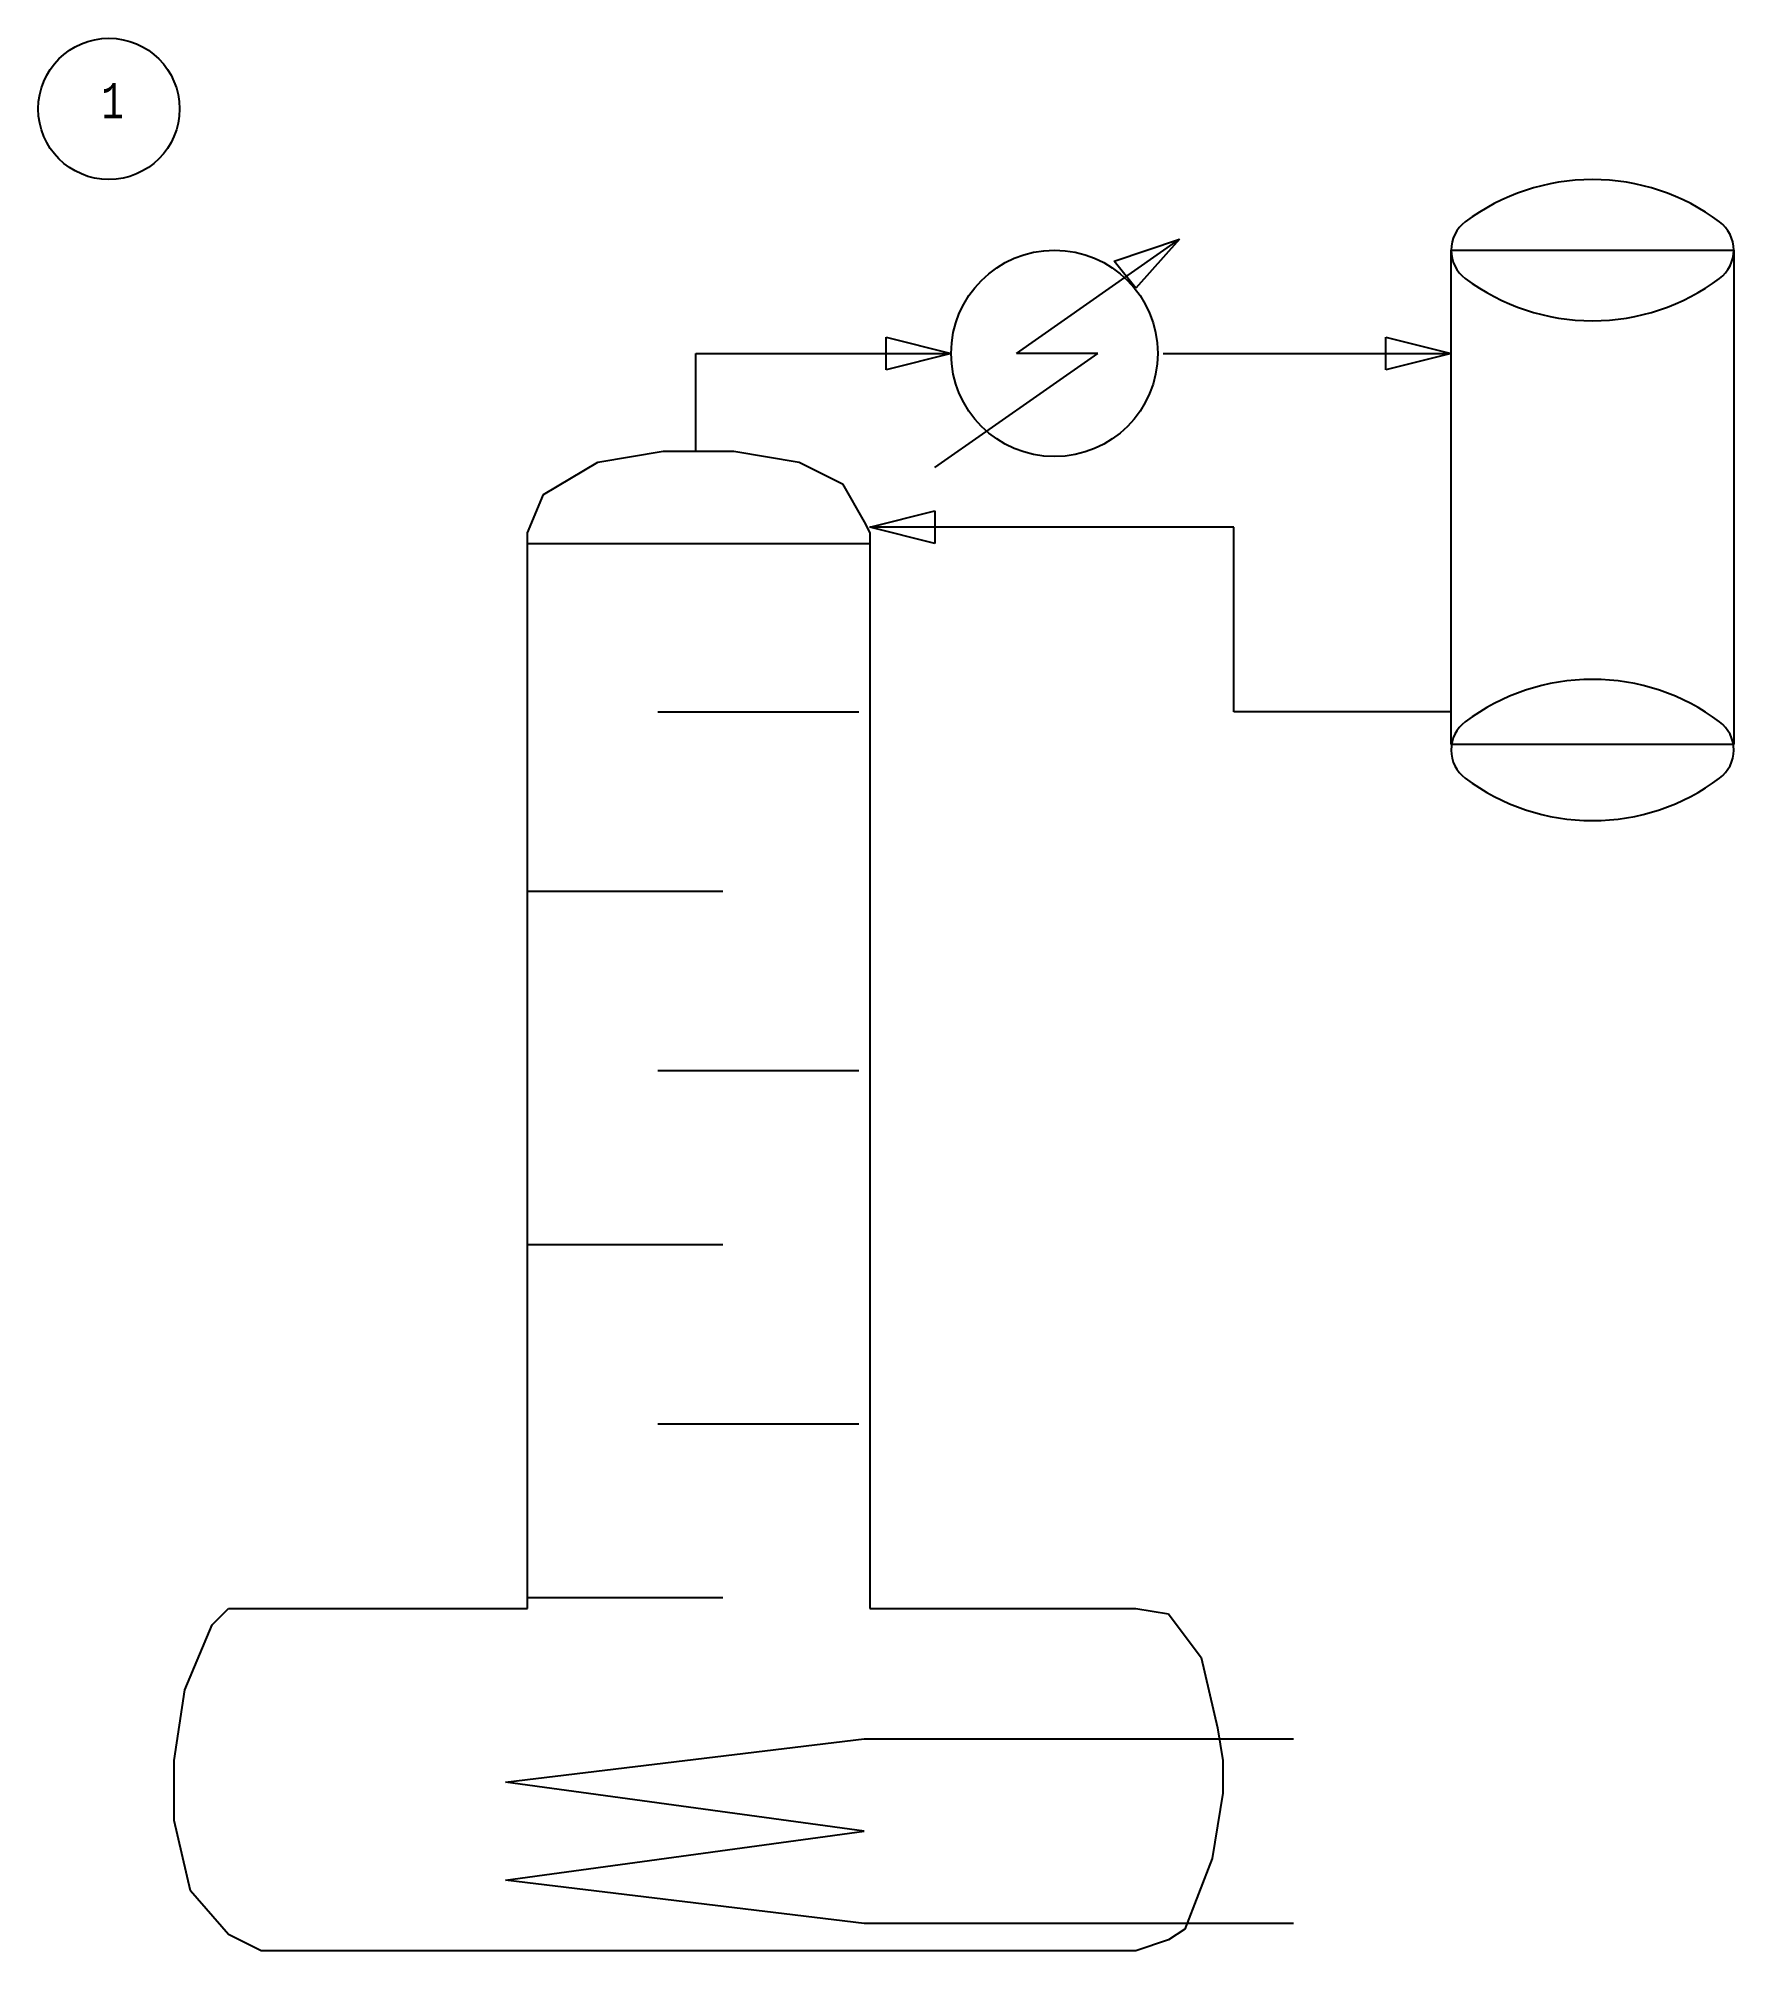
# Model space of a CAD drawing. Extents: x 108 to 420, y 98 to 450.
import ezdxf

# ---------------------------------------------------------------- set-up
doc = ezdxf.new("R2010")
doc.units = 0
doc.header["$LTSCALE"] = 200
doc.layers.add('FS_OBJECT', color=7, linetype='CONTINUOUS')
doc.styles.get("Standard").update_dxf_attribs({"font": 'MONOTXT'})

msp = doc.modelspace()

# ---------------------------------------------------------------- linework, layer by layer
at = {"layer": 'FS_OBJECT', "color": 7, "linetype": 'CONTINUOUS'}
for p, q in [((288, 392), (318, 413)), ((306, 409), (318, 413)), ((318, 413), (310, 404)), ((310, 404), (306, 409)), ((368, 411), (420, 411)), ((368, 320), (368, 411)), ((420, 411), (420, 320)), ((264, 389), (264, 395)), ((264, 395), (276, 392)), ((356, 389), (356, 395)), ((356, 395), (368, 392)), ((229, 374), (229, 392)), ((229, 392), (276, 392)), ((276, 392), (264, 389)), ((273, 371), (303, 392)), ((303, 392), (288, 392)), ((315, 392), (368, 392)), ((368, 392), (356, 389)), ((211, 372), (223, 374)), ((223, 374), (230, 374)), ((230, 374), (236, 374)), ((236, 374), (248, 372)), ((201, 366), (211, 372)), ((248, 372), (256, 368)), ((256, 368), (260, 361)), ((198, 359), (201, 366)), ((261, 360), (273, 363)), ((273, 363), (273, 357)), ((260, 361), (261, 359)), ((328, 360), (261, 360)), ((273, 357), (261, 360)), ((328, 326), (328, 360)), ((198, 161), (198, 359)), ((198, 357), (261, 357)), ((261, 359), (261, 161)), ((222, 326), (259, 326)), ((368, 326), (328, 326)), ((420, 320), (368, 320)), ((198, 293), (234, 293)), ((222, 260), (259, 260)), ((198, 228), (234, 228)), ((222, 195), (259, 195)), ((198, 163), (234, 163)), ((140, 158), (143, 161)), ((143, 161), (149, 161)), ((149, 161), (198, 161)), ((261, 161), (310, 161)), ((310, 161), (316, 160)), ((316, 160), (322, 152)), ((135, 146), (140, 158)), ((322, 152), (325, 139)), ((133, 133), (135, 146)), ((325, 139), (326, 133)), ((194, 129), (260, 137)), ((260, 137), (339, 137)), ((339, 137), (339, 137)), ((133, 127), (133, 133)), ((326, 133), (326, 127)), ((133, 122), (133, 127)), ((260, 120), (194, 129)), ((326, 127), (324, 115)), ((136, 109), (133, 122)), ((194, 111), (260, 120)), ((324, 115), (319, 102)), ((260, 103), (194, 111)), ((143, 101), (136, 109)), ((339, 103), (260, 103)), ((149, 98), (143, 101)), ((316, 100), (310, 98)), ((319, 102), (316, 100)), ((310, 98), (149, 98))]:
    msp.add_line(p, q, dxfattribs=at)
at = {"layer": 'FS_OBJECT', "color": 7}
for centre, radius in [((121, 437), 13), ((295, 392), 19)]:
    msp.add_circle(centre, radius, dxfattribs=at)
for centre, radius, start, end in [((394, 385), 39, 90, 126.87), ((394, 385), 39, 53.13, 90), ((374.5, 411), 6.5, 126.87, 180), ((413.5, 411), 6.5, 0, 53.13), ((374.5, 411), 6.5, 180, 233.13), ((413.5, 411), 6.5, 306.87, 0), ((394, 437), 39, 233.13, 270), ((394, 437), 39, 270, 306.87), ((394, 293), 39, 90, 126.87), ((394, 293), 39, 53.13, 90), ((374.5, 319), 6.5, 126.87, 180), ((413.5, 319), 6.5, 0, 53.13), ((374.5, 319), 6.5, 180, 233.13), ((413.5, 319), 6.5, 306.87, 0), ((394, 345), 39, 233.13, 270), ((394, 345), 39, 270, 306.87)]:
    msp.add_arc(centre, radius, start, end, dxfattribs=at)

# ---------------------------------------------------------------- texts
at = {"layer": 'FS_OBJECT', "color": 7, "width": 0.74}
msp.add_text('1', height=6.5, dxfattribs=at).set_placement((119.6, 435.25))

doc.saveas('drawing.dxf')
